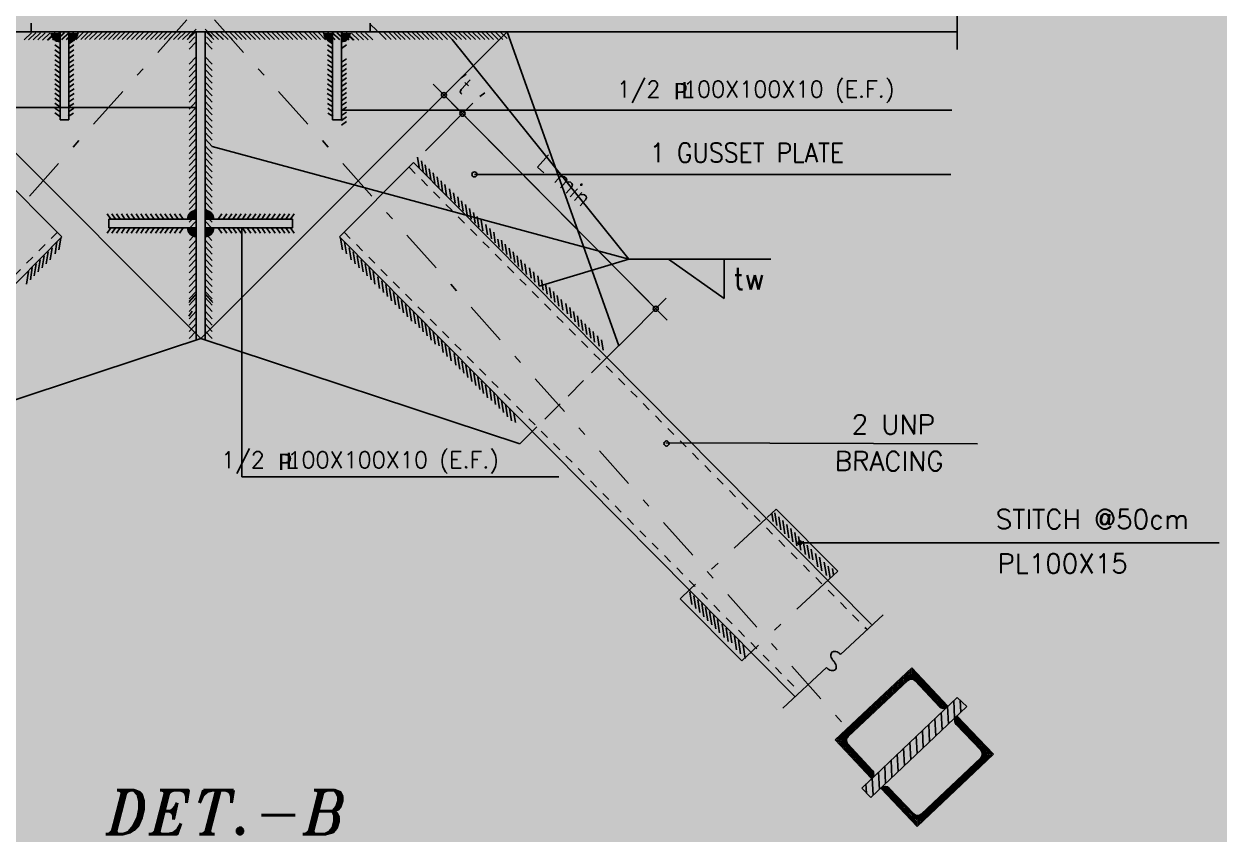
# Model space of a CAD drawing. Header units: inches. Extents: x 460503 to 460688, y 47570 to 48852.
# Drawn here: x 460544.04 to 460557.69, y 47621.25 to 47630.51 of the extents above; entities that cross this region are included whole.
import ezdxf
from ezdxf.enums import TextEntityAlignment as Align

# ---------------------------------------------------------------- set-up
doc = ezdxf.new("R2010")
doc.units = ezdxf.units.IN
doc.header["$MEASUREMENT"] = 0
doc.linetypes.add('DASHDOT', pattern=[1, 0.5, -0.25, 0, -0.25])
doc.linetypes.add('HIDDEN', pattern=[0.375, 0.25, -0.125])
for name, color, linetype in [('1', 1, 'Continuous'), ('1R', 1, 'Continuous'), ('2Y', 2, 'Continuous'), ('3', 3, 'HIDDEN'), ('3G', 3, 'Continuous'), ('6M', 6, 'Continuous')]:
    doc.layers.add(name, color=color, linetype=linetype)
doc.styles.add('ITALICT', font='italict')
doc.styles.add('MONOTXT', font='monotxt')
doc.styles.add('ROMANS', font='ROMANS', dxfattribs={"width": 0.8})
doc.dimstyles.new('FELESH', dxfattribs={"dimscale": 10, "dimtxt": 2, "dimasz": 1, "dimexe": 1.5, "dimexo": 8, "dimgap": 1, "dimtad": 1, "dimlfac": 0.75, "dimzin": 9, "dimdsep": 46, "dimtxsty": 'ROMANS', "dimblk": 'DOT', "dimcen": 0.09, "dimdle": 1.5, "dimclrd": 1, "dimclre": 1, "dimclrt": 2, "dimadec": 0, "dimazin": 0, "dimtfac": 0.5, "dimtix": 1, "dimtmove": 2, "dimatfit": 3, "dimldrblk": 'DOT', "dimfxl": 1, "dimtvp": 0.15, "dimtolj": 1, "dimtzin": 9, "dimarcsym": 0})

# ---------------------------------------------------------------- blocks, each defined once
blk = doc.blocks.new('P')
at = {"layer": '6M'}
blk.add_circle((0, 0), 0.2909141693661135, dxfattribs=at)
blk = doc.blocks.new('F')
at = {"layer": '3'}
for points in [[(-2e-16, 0), (2.57235309145889, 0), (3.136346626530387, 0.840560072785551)], [(-2e-16, -4e-16), (2.57235309145889, -4e-16), (3.136346626530387, -0.8405600727855514)]]:
    blk.add_solid(points, dxfattribs=at)

msp = doc.modelspace()

# ---------------------------------------------------------------- hatches: boundary and pattern name
at = {"layer": '1'}
for points in [[(460544.4526480007, 47630.40145730579), (460544.4526480007, 47630.30145730579, -0.4142135623730951), (460544.3526480007, 47630.40145730579)], [(460544.5526480007, 47630.40145730579), (460544.5526480007, 47630.30145730579, 0.4142135623730951), (460544.6526480007, 47630.40145730579)], [(460547.5665828624, 47630.40145730579), (460547.5665828624, 47630.30145730579, -0.4142135623730951), (460547.4665828624, 47630.40145730579)], [(460547.6665828624, 47630.40145730579), (460547.6665828624, 47630.30145730579, 0.4142135623730951), (460547.7665828624, 47630.40145730579)], [(460546.0096154315, 47628.27640538889), (460545.9096154315, 47628.27640538889, -0.4142135623730951), (460546.0096154315, 47628.37640538888)], [(460546.1096154315, 47628.27640538889), (460546.2096154316, 47628.27640538889, 0.4142135623730951), (460546.1096154315, 47628.37640538888)], [(460546.0096154315, 47628.17640538889), (460545.9096154315, 47628.17640538889, 0.4142135623730951), (460546.0096154315, 47628.0764053889)], [(460546.1096154315, 47628.17640538889), (460546.2096154316, 47628.17640538889, -0.4142135623730951), (460546.1096154315, 47628.0764053889)]]:
    msp.add_hatch(color=256, dxfattribs=at).paths.add_polyline_path(points)
at = {"layer": '2Y'}
h = msp.add_hatch(dxfattribs=at)
h.set_pattern_fill('ANSI31', color=256, scale=0.6000000000000001, angle=47.90167111365256, style=0)
h.set_pattern_definition([(92.90167111365218, (459584.8979123865, 48146.69257348869), (-0.07490384108577537, -0.003796655185411195), [])])
h.paths.add_polyline_path([(460554.8108288192, 47622.71200335728), (460554.7018365092, 47622.81535933744), (460553.6113605265, 47621.77978304213), (460553.7140675419, 47621.67045819866)])

# ---------------------------------------------------------------- linework, layer by layer
at = {"layer": '1', "linetype": 'Continuous'}
for centre, start, end in [((460544.4526480007, 47630.40145730579), 180, 270), ((460544.5526480007, 47630.40145730579), 270, 0), ((460547.5665828624, 47630.40145730579), 180, 270), ((460547.6665828624, 47630.40145730579), 270, 0), ((460546.0096154315, 47628.27640538889), 90, 180), ((460546.1096154315, 47628.27640538889), 0, 90), ((460546.0096154315, 47628.17640538889), 180, 270), ((460546.1096154315, 47628.17640538889), 270, 0)]:
    msp.add_arc(centre, 0.09999999999476132, start, end, dxfattribs=at)
at = {"layer": '1R', "linetype": 'DASHDOT'}
for p, q in [((460546.6347413939, 47631.37317631907), (460538.6919848983, 47622.48241814214)), ((460545.4844894691, 47631.37317631907), (460553.4272459648, 47622.48241814214)), ((460552.5191547937, 47624.85804491928), (460551.6524158056, 47624.05064345855)), ((460553.2373654865, 47624.16209095644), (460552.359601577, 47623.34279916448))]:
    msp.add_line(p, q, dxfattribs=at)
at = {"layer": '1R'}
for p, q in [((460544.1270106258, 47630.40584578802), (460544.0437289845, 47630.32609470912)), ((460544.1768417154, 47630.40476666864), (460544.0935600741, 47630.32501558973)), ((460544.2298622931, 47630.40361847915), (460544.1465806518, 47630.32386740025)), ((460544.2828828708, 47630.40247028966), (460544.1996012295, 47630.32271921076)), ((460544.3359034485, 47630.40132210017), (460544.2526218072, 47630.32157102128)), ((460544.3889240262, 47630.40017391068), (460544.3056423849, 47630.32042283178)), ((460544.3976665403, 47630.40348482612), (460544.3161310685, 47630.32194935422)), ((460544.4465819835, 47630.40916700712), (460544.3650465116, 47630.32763153522)), ((460544.4506995489, 47630.40348482612), (460544.369164077, 47630.32194935422)), ((460544.4996149921, 47630.40916700712), (460544.4180795202, 47630.32763153522)), ((460544.5037102717, 47630.4050221201), (460544.4204286304, 47630.32527104119)), ((460544.5526480007, 47630.40916700712), (460544.4711125288, 47630.32763153522)), ((460544.5561004498, 47630.40388758225), (460544.4728188085, 47630.32413650335)), ((460544.6056810092, 47630.40916700712), (460544.5241455373, 47630.32763153522)), ((460544.6091210275, 47630.40273939277), (460544.5258393862, 47630.32298831386)), ((460544.6587140178, 47630.40916700712), (460544.5771785459, 47630.32763153522)), ((460544.6621416052, 47630.40159120328), (460544.5788599639, 47630.32184012437)), ((460544.7151876911, 47630.40681545417), (460544.6336522192, 47630.32527998227)), ((460544.7710544495, 47630.40916700712), (460544.6895189777, 47630.32763153522)), ((460544.8183189583, 47630.40916700712), (460544.7367834864, 47630.32763153522)), ((460544.8713519669, 47630.40916700712), (460544.789816495, 47630.32763153522)), ((460544.9288736311, 47630.40916700712), (460544.8473381592, 47630.32763153522)), ((460544.9819066396, 47630.40916700712), (460544.9003711678, 47630.32763153522)), ((460545.0349396482, 47630.40916700712), (460544.9534041763, 47630.32763153522)), ((460545.0879726568, 47630.40916700712), (460545.0064371849, 47630.32763153522)), ((460545.1378154294, 47630.40916700712), (460545.0562799575, 47630.32763153522)), ((460545.190848438, 47630.40916700712), (460545.1093129661, 47630.32763153522)), ((460545.2438814466, 47630.40916700712), (460545.1623459747, 47630.32763153522)), ((460545.2969144552, 47630.40916700712), (460545.2153789833, 47630.32763153522)), ((460545.3499474638, 47630.40916700712), (460545.2684119919, 47630.32763153522)), ((460545.4029804724, 47630.40916700712), (460545.3214450005, 47630.32763153522)), ((460545.4609175007, 47630.40916700712), (460545.3793820288, 47630.32763153522)), ((460545.5139505093, 47630.40916700712), (460545.4324150374, 47630.32763153522)), ((460545.5669835179, 47630.40916700712), (460545.485448046, 47630.32763153522)), ((460545.6200165265, 47630.40916700712), (460545.5384810546, 47630.32763153522)), ((460545.6698592991, 47630.40916700712), (460545.5883238272, 47630.32763153522)), ((460545.7228923077, 47630.40916700712), (460545.6413568358, 47630.32763153522)), ((460545.7759253163, 47630.40916700712), (460545.6943898444, 47630.32763153522)), ((460545.8289583249, 47630.40916700712), (460545.747422853, 47630.32763153522)), ((460545.8819913334, 47630.40916700712), (460545.8004558616, 47630.32763153522)), ((460545.935024342, 47630.40916700712), (460545.8534888701, 47630.32763153522)), ((460545.9880573506, 47630.40916700712), (460545.9065218787, 47630.32763153522)), ((460545.9910903592, 47630.40916700712), (460545.9095548873, 47630.32763153522)), ((460546.0071987262, 47630.44582849211), (460545.9298059489, 47630.36055551552)), ((460546.1120321369, 47630.44582849211), (460546.1894249141, 47630.36055551552)), ((460546.1281405038, 47630.40916700712), (460546.2096759757, 47630.32763153522)), ((460546.1811735124, 47630.40916700712), (460546.2627089843, 47630.32763153522)), ((460546.234206521, 47630.40916700712), (460546.3157419929, 47630.32763153522)), ((460546.2372395296, 47630.40916700712), (460546.3187750015, 47630.32763153522)), ((460546.2902725382, 47630.40916700712), (460546.3718080101, 47630.32763153522)), ((460546.3433055468, 47630.40916700712), (460546.4248410187, 47630.32763153522)), ((460546.3963385554, 47630.40916700712), (460546.4778740273, 47630.32763153522)), ((460546.449371564, 47630.40916700712), (460546.5309070359, 47630.32763153522)), ((460546.4992143366, 47630.40916700712), (460546.5807498085, 47630.32763153522)), ((460546.5522473452, 47630.40916700712), (460546.6337828171, 47630.32763153522)), ((460546.6052803537, 47630.40916700712), (460546.6868158256, 47630.32763153522)), ((460546.6583133623, 47630.40916700712), (460546.7398488342, 47630.32763153522)), ((460546.7162503907, 47630.40916700712), (460546.7977858626, 47630.32763153522)), ((460546.7692833993, 47630.40916700712), (460546.8508188712, 47630.32763153522)), ((460546.8223164079, 47630.40916700712), (460546.9038518798, 47630.32763153522)), ((460546.8753494165, 47630.40916700712), (460546.9568848884, 47630.32763153522)), ((460546.928382425, 47630.40916700712), (460547.0099178969, 47630.32763153522)), ((460546.9814154336, 47630.40916700712), (460547.0629509055, 47630.32763153522)), ((460547.0312582062, 47630.40916700712), (460547.1127936782, 47630.32763153522)), ((460547.0842912148, 47630.40916700712), (460547.1658266868, 47630.32763153522)), ((460547.1373242234, 47630.40916700712), (460547.2188596954, 47630.32763153522)), ((460547.190357232, 47630.40916700712), (460547.2718927039, 47630.32763153522)), ((460547.2478788962, 47630.40916700712), (460547.3294143681, 47630.32763153522)), ((460547.3009119048, 47630.40916700712), (460547.3824473767, 47630.32763153522)), ((460547.3481764135, 47630.40916700712), (460547.4297118854, 47630.32763153522)), ((460547.404043172, 47630.40681545417), (460547.4855786439, 47630.32527998227)), ((460547.4570892579, 47630.40159120328), (460547.5403708991, 47630.32184012437)), ((460547.4605168452, 47630.40916700712), (460547.5420523171, 47630.32763153522)), ((460547.5101098356, 47630.40273939277), (460547.5933914768, 47630.32298831386)), ((460547.5135498538, 47630.40916700712), (460547.5950853257, 47630.32763153522)), ((460547.5631304133, 47630.40388758225), (460547.6464120545, 47630.32413650335)), ((460547.5665828624, 47630.40916700712), (460547.6481183343, 47630.32763153522)), ((460547.6155205914, 47630.4050221201), (460547.6988022326, 47630.32527104119)), ((460547.619615871, 47630.40916700712), (460547.7011513429, 47630.32763153522)), ((460547.6685313141, 47630.40348482612), (460547.7500667861, 47630.32194935422)), ((460547.6726488796, 47630.40916700712), (460547.7541843515, 47630.32763153522)), ((460547.7215643227, 47630.40348482612), (460547.8030997946, 47630.32194935422)), ((460547.7303068369, 47630.40017391068), (460547.8135884781, 47630.32042283178)), ((460547.7833274146, 47630.40132210017), (460547.8666090558, 47630.32157102128)), ((460547.8363479923, 47630.40247028966), (460547.9196296335, 47630.32271921076)), ((460547.88936857, 47630.40361847915), (460547.9726502112, 47630.32386740025)), ((460547.9423891477, 47630.40476666864), (460548.025670789, 47630.32501558973)), ((460547.9922202373, 47630.50584578802), (460548.0755018785, 47630.42609470912)), ((460548.0970201985, 47630.40916700712), (460548.1785556704, 47630.32763153522)), ((460548.1545418627, 47630.40916700712), (460548.2360773346, 47630.32763153522)), ((460548.2120635269, 47630.40916700712), (460548.2935989987, 47630.32763153522)), ((460548.2650965354, 47630.40916700712), (460548.3466320073, 47630.32763153522)), ((460548.3123610442, 47630.40916700712), (460548.3938965161, 47630.32763153522)), ((460548.3698827084, 47630.40916700712), (460548.4514181803, 47630.32763153522)), ((460548.4274043725, 47630.40916700712), (460548.5089398444, 47630.32763153522)), ((460548.4804373811, 47630.40916700712), (460548.561972853, 47630.32763153522)), ((460548.5277018898, 47630.40916700712), (460548.6092373617, 47630.32763153522)), ((460548.585223554, 47630.40916700712), (460548.6667590259, 47630.32763153522)), ((460548.6382565626, 47630.40916700712), (460548.7197920345, 47630.32763153522)), ((460548.6855210713, 47630.40916700712), (460548.7670565432, 47630.32763153522)), ((460548.7413878298, 47630.40681545417), (460548.8229233017, 47630.32527998227)), ((460548.797861503, 47630.40916700712), (460548.8793969749, 47630.32763153522)), ((460548.8508945116, 47630.40916700712), (460548.9324299835, 47630.32763153522)), ((460548.9039275202, 47630.40916700712), (460548.9854629921, 47630.32763153522)), ((460548.9569605288, 47630.40916700712), (460549.0384960007, 47630.32763153522)), ((460549.0099935374, 47630.40916700712), (460549.0915290093, 47630.32763153522)), ((460549.063026546, 47630.40916700712), (460549.1445620179, 47630.32763153522)), ((460549.1160595545, 47630.40916700712), (460549.1975950265, 47630.32763153522)), ((460549.1690925631, 47630.40916700712), (460549.250628035, 47630.32763153522)), ((460549.2253158077, 47630.40916700712), (460549.3068512796, 47630.32763153522)), ((460549.2751585803, 47630.40916700712), (460549.3566940522, 47630.32763153522)), ((460549.3250013529, 47630.40916700712), (460549.4065368248, 47630.32763153522)), ((460549.3768382505, 47630.40916700712), (460549.4583737224, 47630.32763153522)), ((460549.4298712591, 47630.40916700712), (460549.511406731, 47630.32763153522)), ((460549.4895803601, 47630.40916700712), (460549.5596154314, 47630.33913193583)), ((460544.3929899079, 47630.26543483265), (460544.4517484493, 47630.22488432457)), ((460544.6123060934, 47630.31983966432), (460544.553547552, 47630.27928915623)), ((460544.6123060934, 47630.26543483265), (460544.553547552, 47630.22488432457)), ((460545.9933637847, 47630.35916700713), (460545.9298059489, 47630.28913765768)), ((460546.0071987262, 47630.30241063428), (460545.9298059489, 47630.21713765768)), ((460546.1120321369, 47630.30241063428), (460546.1894249141, 47630.21713765768)), ((460546.1258670783, 47630.35916700713), (460546.1894249141, 47630.28913765768)), ((460547.5069247697, 47630.31983966432), (460547.565683311, 47630.27928915623)), ((460547.5069247697, 47630.26543483265), (460547.565683311, 47630.22488432457)), ((460547.7262409552, 47630.26543483265), (460547.6674824138, 47630.22488432457)), ((460544.3929899079, 47630.20854594625), (460544.4517484493, 47630.16799543817)), ((460544.3929899079, 47630.15165705986), (460544.4517484493, 47630.11110655178)), ((460544.6123060934, 47630.20854594625), (460544.553547552, 47630.16799543817)), ((460544.6123060934, 47630.15165705986), (460544.553547552, 47630.11110655178)), ((460546.0071987262, 47630.13041063428), (460545.9298059489, 47630.04513765769)), ((460546.1120321369, 47630.13041063428), (460546.1894249141, 47630.04513765769)), ((460547.5069247697, 47630.20854594625), (460547.565683311, 47630.16799543817)), ((460547.5069247697, 47630.15165705986), (460547.565683311, 47630.11110655178)), ((460547.7262409552, 47630.10854594626), (460547.6674824138, 47630.06799543817)), ((460544.3929899079, 47630.09725222819), (460544.4517484493, 47630.0567017201)), ((460544.3929899079, 47630.04379707255), (460544.4517484493, 47630.00324656446)), ((460544.3929899079, 47629.98939224087), (460544.4517484493, 47629.94884173279)), ((460544.6123060934, 47630.09725222819), (460544.553547552, 47630.0567017201)), ((460544.6123060934, 47630.04379707255), (460544.553547552, 47630.00324656446)), ((460544.6123060934, 47629.98939224087), (460544.553547552, 47629.94884173279)), ((460546.0071987262, 47630.05841063429), (460545.9298059489, 47629.97313765769)), ((460546.0071987262, 47629.98641063429), (460545.9298059489, 47629.9011376577)), ((460546.1120321369, 47630.05841063429), (460546.1894249141, 47629.97313765769)), ((460546.1120321369, 47629.98641063429), (460546.1894249141, 47629.9011376577)), ((460547.5069247697, 47630.09725222819), (460547.565683311, 47630.0567017201)), ((460547.5069247697, 47630.04379707255), (460547.565683311, 47630.00324656446)), ((460547.5069247697, 47629.98939224087), (460547.565683311, 47629.94884173279)), ((460547.7262409552, 47630.05165705986), (460547.6674824138, 47630.01110655178)), ((460547.7262409552, 47629.99725222819), (460547.6674824138, 47629.9567017201)), ((460544.3929899079, 47629.93250335448), (460544.4517484493, 47629.8919528464)), ((460544.3929899079, 47629.87561446808), (460544.4517484493, 47629.83506396)), ((460544.6123060934, 47629.93250335448), (460544.553547552, 47629.8919528464)), ((460544.6123060934, 47629.87561446808), (460544.553547552, 47629.83506396)), ((460546.0071987262, 47629.91441063429), (460545.9298059489, 47629.8291376577)), ((460546.0071987262, 47629.84241063429), (460545.9298059489, 47629.7571376577)), ((460546.1120321369, 47629.91441063429), (460546.1894249141, 47629.8291376577)), ((460546.1120321369, 47629.84241063429), (460546.1894249141, 47629.7571376577)), ((460547.5069247697, 47629.93250335448), (460547.565683311, 47629.8919528464)), ((460547.5069247697, 47629.87561446808), (460547.565683311, 47629.83506396)), ((460547.7262409552, 47629.94379707255), (460547.6674824138, 47629.90324656446)), ((460547.7262409552, 47629.88939224088), (460547.6674824138, 47629.84884173279)), ((460549.0939299835, 47629.93116386446), (460549.0351714421, 47629.89061335638)), ((460544.3929899079, 47629.82120963642), (460544.4517484493, 47629.78065912833)), ((460544.3929899079, 47629.76775448077), (460544.4517484493, 47629.72720397269)), ((460544.3929899079, 47629.71429932513), (460544.4517484493, 47629.67374881704)), ((460544.6132407543, 47629.71087145501), (460544.5534333969, 47629.67188440722)), ((460544.6123060934, 47629.82120963642), (460544.553547552, 47629.78065912833)), ((460544.6146753153, 47629.76525736995), (460544.5548679578, 47629.72627032216)), ((460546.0071987262, 47629.7704106343), (460545.9298059489, 47629.68513765771)), ((460546.0071987262, 47629.69841063431), (460545.9298059489, 47629.61313765771)), ((460546.1120321369, 47629.7704106343), (460546.1894249141, 47629.68513765771)), ((460546.1120321369, 47629.69841063431), (460546.1894249141, 47629.61313765771)), ((460547.5045555478, 47629.76525736995), (460547.5643629052, 47629.72627032216)), ((460547.5059901088, 47629.71087145501), (460547.5657974662, 47629.67188440722)), ((460547.5069247697, 47629.82120963642), (460547.565683311, 47629.78065912833)), ((460547.7262409552, 47629.83250335448), (460547.6674824138, 47629.7919528464)), ((460547.7262409552, 47629.77561446808), (460547.6674824138, 47629.73506396)), ((460547.7262409552, 47629.72120963642), (460547.6674824138, 47629.68065912833)), ((460548.4147050435, 47629.26993880026), (460548.9578825152, 47629.81311627199)), ((460548.7165097382, 47629.81808076018), (460551.2217411709, 47627.29031411991)), ((460549.3060620179, 47629.7190318301), (460549.2473034764, 47629.67848132201)), ((460544.3929899079, 47629.65646076271), (460544.4517484493, 47629.61591025462)), ((460544.3929899079, 47629.59957187631), (460544.4517484493, 47629.55902136822)), ((460544.6102406319, 47629.5971332431), (460544.5504332745, 47629.55814619531)), ((460544.611740693, 47629.65400234906), (460544.5519333357, 47629.61501530126)), ((460546.0071987262, 47629.618324213), (460545.9298059489, 47629.53305123641)), ((460546.1120321369, 47629.618324213), (460546.1894249141, 47629.53305123641)), ((460547.50749017, 47629.65400234906), (460547.5672975274, 47629.61501530126)), ((460547.5089902312, 47629.5971332431), (460547.5687975886, 47629.55814619531)), ((460547.7262409552, 47629.66775448078), (460547.6674824138, 47629.62720397269)), ((460547.7262409552, 47629.61429932513), (460547.6674824138, 47629.57374881704)), ((460548.6268370778, 47629.05780676589), (460549.1700145496, 47629.60098423764)), ((460548.8834094187, 47629.6496797737), (460551.3886408514, 47627.12191313343)), ((460546.0059506588, 47629.55132228579), (460538.4637351024, 47629.55132228579)), ((460544.3929899079, 47629.54516704464), (460544.4517484493, 47629.50461653656)), ((460544.3929899079, 47629.49093976478), (460544.4517484493, 47629.45038925669)), ((460544.6073761916, 47629.4885389033), (460544.5475688343, 47629.4495518555)), ((460544.6088060709, 47629.54274732817), (460544.5489987135, 47629.50376028037)), ((460546.0071987262, 47629.55246272778), (460545.9298059489, 47629.46718975119)), ((460546.0071987262, 47629.48046272778), (460545.9298059489, 47629.39518975119)), ((460546.1120321369, 47629.55246272778), (460546.1894249141, 47629.46718975119)), ((460546.1120321369, 47629.48046272778), (460546.1894249141, 47629.39518975119)), ((460547.5104247922, 47629.54274732817), (460547.5702321496, 47629.50376028037)), ((460547.5118546714, 47629.4885389033), (460547.5716620288, 47629.4495518555)), ((460547.6665828624, 47629.521469902), (460554.6397746592, 47629.521469902)), ((460547.7262409552, 47629.55646076271), (460547.6674824138, 47629.51591025462)), ((460547.7262409552, 47629.49957187631), (460547.6674824138, 47629.45902136822)), ((460547.7262409552, 47629.44516704464), (460547.6674824138, 47629.40461653656)), ((460546.0071987262, 47629.40846272778), (460545.9298059489, 47629.32318975119)), ((460546.0071987262, 47629.33646272779), (460545.9298059489, 47629.25118975119)), ((460546.1120321369, 47629.40846272778), (460546.1894249141, 47629.32318975119)), ((460546.1120321369, 47629.33646272779), (460546.1894249141, 47629.25118975119)), ((460547.7262409552, 47629.39093976478), (460547.6674824138, 47629.3503892567)), ((460546.0071987262, 47629.26446272779), (460545.9298059489, 47629.1791897512)), ((460546.0071987262, 47629.1924627278), (460545.9298059489, 47629.1071897512)), ((460546.1120321369, 47629.26446272779), (460546.1894249141, 47629.1791897512)), ((460546.1120321369, 47629.1924627278), (460546.1894249141, 47629.1071897512)), ((460546.0071987262, 47629.11194642805), (460545.9298059489, 47629.02667345146)), ((460546.0071987262, 47629.04608494283), (460545.9298059489, 47628.96081196624)), ((460546.1120321369, 47629.11194642805), (460546.1894249141, 47629.02667345146)), ((460546.1120321369, 47629.04608494283), (460546.1894249141, 47628.96081196624)), ((460546.0071987262, 47628.97408494283), (460545.9298059489, 47628.88881196624)), ((460546.0071987262, 47628.90208494283), (460545.9298059489, 47628.81681196624)), ((460546.1120321369, 47628.97408494283), (460546.1894249141, 47628.88881196624)), ((460546.1120321369, 47628.90208494283), (460546.1894249141, 47628.81681196624)), ((460546.0071987262, 47628.83008494284), (460545.9298059489, 47628.74481196624)), ((460546.0071987262, 47628.75808494284), (460545.9298059489, 47628.67281196625)), ((460546.1120321369, 47628.83008494284), (460546.1894249141, 47628.74481196624)), ((460546.1120321369, 47628.75808494284), (460546.1894249141, 47628.67281196625)), ((460549.1868755784, 47628.78806631821), (460554.6305981737, 47628.78806631821)), ((460546.0071987262, 47628.68608494285), (460545.9298059489, 47628.60081196626)), ((460546.0071987262, 47628.61408494285), (460545.9298059489, 47628.52881196626)), ((460546.1120321369, 47628.68608494285), (460546.1894249141, 47628.60081196626)), ((460546.1120321369, 47628.61408494285), (460546.1894249141, 47628.52881196626)), ((460546.0071987262, 47628.54208494286), (460545.9298059489, 47628.45681196627)), ((460546.0071987262, 47628.47008494286), (460545.9298059489, 47628.38481196627)), ((460546.1120321369, 47628.54208494286), (460546.1894249141, 47628.45681196627)), ((460546.1120321369, 47628.47008494286), (460546.1894249141, 47628.38481196627)), ((460544.991082787, 47628.33606348165), (460545.0316332952, 47628.27730494025)), ((460545.0454876187, 47628.33606348165), (460545.0860381268, 47628.27730494025)), ((460545.0989427744, 47628.33606348165), (460545.1394932825, 47628.27730494025)), ((460545.1533476061, 47628.33606348165), (460545.1938981141, 47628.27730494025)), ((460545.2102364925, 47628.33606348165), (460545.2507870005, 47628.27730494025)), ((460545.2671253788, 47628.33606348165), (460545.307675887, 47628.27730494025)), ((460545.3215302105, 47628.33606348165), (460545.3620807186, 47628.27730494025)), ((460545.3749853662, 47628.33606348165), (460545.4155358743, 47628.27730494025)), ((460545.4293901979, 47628.33606348165), (460545.4699407059, 47628.27730494025)), ((460545.4862790842, 47628.33606348165), (460545.5268295923, 47628.27730494025)), ((460545.5431679706, 47628.33606348165), (460545.5837184787, 47628.27730494025)), ((460545.5975728023, 47628.33606348165), (460545.6381233104, 47628.27730494025)), ((460545.6510279579, 47628.33606348165), (460545.691578466, 47628.27730494025)), ((460545.7054327896, 47628.33606348165), (460545.7459832977, 47628.27730494025)), ((460545.762321676, 47628.33606348165), (460545.8028721841, 47628.27730494025)), ((460545.8192105624, 47628.33606348165), (460545.8597610705, 47628.27730494025)), ((460546.0071987262, 47628.39808494286), (460545.9298059489, 47628.31281196627)), ((460546.1120321369, 47628.39808494286), (460546.1894249141, 47628.31281196627)), ((460546.3000203007, 47628.33606348165), (460546.2594697926, 47628.27730494025)), ((460546.356909187, 47628.33606348165), (460546.316358679, 47628.27730494025)), ((460546.4137980735, 47628.33606348165), (460546.3732475654, 47628.27730494025)), ((460546.4682029051, 47628.33606348165), (460546.427652397, 47628.27730494025)), ((460546.5216580608, 47628.33606348165), (460546.4811075527, 47628.27730494025)), ((460546.5760628924, 47628.33606348165), (460546.5355123844, 47628.27730494025)), ((460546.6329517788, 47628.33606348165), (460546.5924012708, 47628.27730494025)), ((460546.6898406653, 47628.33606348165), (460546.6492901571, 47628.27730494025)), ((460546.7442454969, 47628.33606348165), (460546.7036949888, 47628.27730494025)), ((460546.7977006526, 47628.33606348165), (460546.7571501445, 47628.27730494025)), ((460546.8521054842, 47628.33606348165), (460546.8115549762, 47628.27730494025)), ((460546.9089943706, 47628.33606348165), (460546.8684438625, 47628.27730494025)), ((460546.965883257, 47628.33606348165), (460546.9253327489, 47628.27730494025)), ((460547.0202880887, 47628.33606348165), (460546.9797375806, 47628.27730494025)), ((460547.0737432443, 47628.33606348165), (460547.0331927362, 47628.27730494025)), ((460547.128148076, 47628.33606348165), (460547.0875975679, 47628.27730494025)), ((460546.0071987262, 47628.32608494287), (460545.9298059489, 47628.24081196627)), ((460546.0071987262, 47628.25408494287), (460545.9298059489, 47628.16881196628)), ((460546.1120321369, 47628.32608494287), (460546.1894249141, 47628.24081196627)), ((460546.1120321369, 47628.25408494287), (460546.1894249141, 47628.16881196628)), ((460544.4622891311, 47628.06120022448), (460544.4407671026, 47627.92531548498)), ((460544.4622891311, 47628.06120022448), (460544.4407671026, 47627.92531548498)), ((460544.991082787, 47628.11674729613), (460545.0316332952, 47628.17550583754)), ((460545.0454876187, 47628.11674729613), (460545.0860381268, 47628.17550583754)), ((460545.0989427744, 47628.11674729613), (460545.1394932825, 47628.17550583754)), ((460545.1533476061, 47628.11674729613), (460545.1938981141, 47628.17550583754)), ((460545.2102364925, 47628.11674729613), (460545.2507870005, 47628.17550583754)), ((460545.2671253788, 47628.11674729613), (460545.307675887, 47628.17550583754)), ((460545.3215302105, 47628.11674729613), (460545.3620807186, 47628.17550583754)), ((460545.3749853662, 47628.11674729613), (460545.4155358743, 47628.17550583754)), ((460545.4293901979, 47628.11674729613), (460545.4699407059, 47628.17550583754)), ((460545.4862790842, 47628.11674729613), (460545.5268295923, 47628.17550583754)), ((460545.5431679706, 47628.11674729613), (460545.5837184787, 47628.17550583754)), ((460545.5975728023, 47628.11674729613), (460545.6381233104, 47628.17550583754)), ((460545.6510279579, 47628.11674729613), (460545.691578466, 47628.17550583754)), ((460545.7054327896, 47628.11674729613), (460545.7459832977, 47628.17550583754)), ((460545.762321676, 47628.11674729613), (460545.8028721841, 47628.17550583754)), ((460545.8192105624, 47628.11674729613), (460545.8597610705, 47628.17550583754)), ((460546.0096154315, 47628.18879895684), (460545.9322226542, 47628.10352598025)), ((460546.0096154315, 47628.11679895685), (460545.9322226542, 47628.03152598026)), ((460546.1096154315, 47628.18879895684), (460546.1870082088, 47628.10352598025)), ((460546.1096154315, 47628.11679895685), (460546.1870082088, 47628.03152598026)), ((460546.3000203007, 47628.11674729613), (460546.2594697926, 47628.17550583754)), ((460546.356909187, 47628.11674729613), (460546.316358679, 47628.17550583754)), ((460546.4137980735, 47628.11674729613), (460546.3732475654, 47628.17550583754)), ((460546.4682029051, 47628.11674729613), (460546.427652397, 47628.17550583754)), ((460546.5216580608, 47628.11674729613), (460546.4811075527, 47628.17550583754)), ((460546.5306458627, 47625.33553742818), (460546.5306458627, 47628.17640538889)), ((460546.5760628924, 47628.11674729613), (460546.5355123844, 47628.17550583754)), ((460546.6329517788, 47628.11674729613), (460546.5924012708, 47628.17550583754)), ((460546.6898406653, 47628.11674729613), (460546.6492901571, 47628.17550583754)), ((460546.7442454969, 47628.11674729613), (460546.7036949888, 47628.17550583754)), ((460546.7977006526, 47628.11674729613), (460546.7571501445, 47628.17550583754)), ((460546.8521054842, 47628.11674729613), (460546.8115549762, 47628.17550583754)), ((460546.9089943706, 47628.11674729613), (460546.8684438625, 47628.17550583754)), ((460546.965883257, 47628.11674729613), (460546.9253327489, 47628.17550583754)), ((460547.0202880887, 47628.11674729613), (460546.9797375806, 47628.17550583754)), ((460547.0737432443, 47628.11674729613), (460547.0331927362, 47628.17550583754)), ((460547.128148076, 47628.11674729613), (460547.0875975679, 47628.17550583754)), ((460547.656941732, 47628.06120022448), (460547.6784637604, 47627.92531548498)), ((460547.656941732, 47628.06120022448), (460547.6784637604, 47627.92531548498)), ((460544.3615071685, 47627.94814824653), (460544.34018327, 47627.81351445011)), ((460544.4171765594, 47628.01608765285), (460544.395456401, 47627.87895197027)), ((460544.4171765594, 47628.01608765285), (460544.395456401, 47627.87895197027)), ((460546.0071987262, 47628.0351551189), (460545.9298059489, 47627.94988214231)), ((460546.0071987262, 47627.96315511891), (460545.9298059489, 47627.87788214231)), ((460546.1120321369, 47628.0351551189), (460546.1894249141, 47627.94988214231)), ((460546.1120321369, 47627.96315511891), (460546.1894249141, 47627.87788214231)), ((460547.7020543037, 47628.01608765285), (460547.723774462, 47627.87895197027)), ((460547.7020543037, 47628.01608765285), (460547.723774462, 47627.87895197027)), ((460547.7577236946, 47627.94814824653), (460547.7790475931, 47627.81351445011)), ((460544.2261694536, 47627.81281053166), (460544.2042511654, 47627.67442390597)), ((460544.2712820253, 47627.85792310327), (460544.2495618669, 47627.72078742069)), ((460544.3163945969, 47627.9030356749), (460544.2948725685, 47627.7671509354)), ((460546.0071987262, 47627.89115511891), (460545.9298059489, 47627.80588214232)), ((460546.0071987262, 47627.81915511892), (460545.9298059489, 47627.73388214232)), ((460546.1120321369, 47627.89115511891), (460546.1894249141, 47627.80588214232)), ((460546.1120321369, 47627.81915511892), (460546.1894249141, 47627.73388214232)), ((460547.8028362662, 47627.9030356749), (460547.8243582946, 47627.7671509354)), ((460547.8479488378, 47627.85792310327), (460547.8696689961, 47627.72078742069)), ((460547.8930614094, 47627.81281053166), (460547.9149796977, 47627.67442390597)), ((460544.0908317388, 47627.67747281679), (460544.0683190608, 47627.53533336183)), ((460544.1359443104, 47627.72258538841), (460544.1136297623, 47627.58169687654)), ((460544.181056882, 47627.76769796003), (460544.1589404639, 47627.62806039126)), ((460546.0071987262, 47627.74715511892), (460545.9298059489, 47627.66188214233)), ((460546.0071987262, 47627.66365939258), (460545.9298059489, 47627.57838641598)), ((460546.1120321369, 47627.74715511892), (460546.1894249141, 47627.66188214233)), ((460546.1120321369, 47627.66365939258), (460546.1894249141, 47627.57838641598)), ((460547.938173981, 47627.76769796003), (460547.9602903992, 47627.62806039126)), ((460547.9832865527, 47627.72258538841), (460548.0056011007, 47627.58169687654)), ((460548.0283991243, 47627.67747281679), (460548.0509118023, 47627.53533336183)), ((460546.0071987262, 47627.59165939258), (460545.9298059489, 47627.50638641599)), ((460546.0071987262, 47627.51965939259), (460545.9298059489, 47627.43438641599)), ((460546.1120321369, 47627.59165939258), (460546.1894249141, 47627.50638641599)), ((460546.1120321369, 47627.51965939259), (460546.1894249141, 47627.43438641599)), ((460548.0828715269, 47627.618722843), (460548.1041954254, 47627.48408904659)), ((460548.1279840986, 47627.57361027138), (460548.149506127, 47627.43772553188)), ((460548.1730966702, 47627.52849769975), (460548.1948168285, 47627.39136201716)), ((460546.0000086254, 47627.40892792765), (460545.9226158481, 47627.32365495106)), ((460546.0071987262, 47627.45207138545), (460545.9298059489, 47627.36679840885)), ((460546.0071987262, 47627.42426129924), (460545.9298059489, 47627.33898832264)), ((460546.0071987262, 47627.42426129924), (460545.9298059489, 47627.33898832264)), ((460546.0071987262, 47627.38007138545), (460545.9298059489, 47627.29479840886)), ((460546.1120321369, 47627.45207138545), (460546.1894249141, 47627.36679840885)), ((460546.1120321369, 47627.42426129924), (460546.1894249141, 47627.33898832264)), ((460546.1120321369, 47627.42426129924), (460546.1894249141, 47627.33898832264)), ((460546.1120321369, 47627.38007138545), (460546.1894249141, 47627.29479840886)), ((460546.1192222377, 47627.40892792765), (460546.196615015, 47627.32365495106)), ((460548.2182092418, 47627.48338512813), (460548.2401275301, 47627.34499850244)), ((460548.2633218134, 47627.4382725565), (460548.2854382316, 47627.29863498772)), ((460548.308434385, 47627.39315998488), (460548.3307489331, 47627.25227147301)), ((460546.0071987262, 47627.30807138546), (460545.9298059489, 47627.22279840886)), ((460546.1120321369, 47627.30807138546), (460546.1894249141, 47627.22279840886)), ((460548.3535469567, 47627.34804741326), (460548.3760596347, 47627.2059079583)), ((460548.3986595283, 47627.30293484163), (460548.4213703363, 47627.15954444359)), ((460548.4437720999, 47627.25782227001), (460548.4666810378, 47627.11318092887)), ((460550.8348161306, 47626.82996636794), (460551.3779936024, 47627.37314383969)), ((460545.923615394, 47627.16799155629), (460545.9641659022, 47627.2267500977)), ((460546.0071987262, 47627.22457565911), (460545.9298059489, 47627.13930268252)), ((460546.0071987262, 47627.15257565912), (460545.9298059489, 47627.06730268252)), ((460546.0071987262, 47627.15257565912), (460545.9298059489, 47627.06730268252)), ((460546.1120321369, 47627.22457565911), (460546.1894249141, 47627.13930268252)), ((460546.1120321369, 47627.15257565912), (460546.1894249141, 47627.06730268252)), ((460546.1120321369, 47627.15257565912), (460546.1894249141, 47627.06730268252)), ((460548.4906831412, 47627.21980259119), (460548.5126014294, 47627.08141596551)), ((460548.5357957128, 47627.17469001957), (460548.557912131, 47627.0350524508)), ((460548.5809082844, 47627.12957744795), (460548.6032228325, 47626.98868893609)), ((460546.0071987262, 47627.08057565912), (460545.9298059489, 47626.99530268253)), ((460546.0071987262, 47627.08057565912), (460545.9298059489, 47626.99530268253)), ((460546.0071987262, 47626.9979010244), (460545.9298059489, 47626.91262804781)), ((460546.1120321369, 47627.08057565912), (460546.1894249141, 47626.99530268253)), ((460546.1120321369, 47627.08057565912), (460546.1894249141, 47626.99530268253)), ((460546.1120321369, 47626.9979010244), (460546.1894249141, 47626.91262804781)), ((460548.626020856, 47627.08446487632), (460548.648533534, 47626.94232542137)), ((460548.6711334276, 47627.0393523047), (460548.6938442356, 47626.89596190665)), ((460548.7162459993, 47626.99423973308), (460548.7391549372, 47626.84959839194)), ((460548.7666791989, 47626.935528103), (460548.7835533404, 47626.82898896708)), ((460548.8091255171, 47626.89230588001), (460548.8312419353, 47626.75266831124)), ((460548.8542380887, 47626.84719330839), (460548.8765526368, 47626.70630479653)), ((460548.8993506603, 47626.80208073676), (460548.9218633383, 47626.65994128181)), ((460548.953823063, 47626.74333076298), (460548.9751469615, 47626.60869696657)), ((460548.9989356346, 47626.69821819136), (460549.020457663, 47626.56233345185)), ((460549.0440482062, 47626.65310561973), (460549.0657683646, 47626.51596993714)), ((460549.0891607779, 47626.60799304811), (460549.1110790661, 47626.46960642243)), ((460549.1342733495, 47626.56288047649), (460549.1563897677, 47626.42324290771)), ((460549.1793859211, 47626.51776790486), (460549.2017004692, 47626.376879393)), ((460549.2244984927, 47626.47265533324), (460549.2470111707, 47626.33051587828)), ((460549.2696110643, 47626.42754276162), (460549.2923218723, 47626.28415236357)), ((460549.314723636, 47626.38243018999), (460549.3376325738, 47626.23778884886)), ((460549.3616346772, 47626.34441051118), (460549.3835529655, 47626.2060238855)), ((460549.4067472488, 47626.29929793956), (460549.428863667, 47626.15966037078)), ((460549.4518598205, 47626.25418536793), (460549.4741743685, 47626.11329685607)), ((460549.4969723921, 47626.20907279631), (460549.5194850701, 47626.06693334135)), ((460549.5420849637, 47626.16396022469), (460549.5647957716, 47626.02056982664)), ((460549.5871975353, 47626.11884765307), (460549.6101064732, 47625.97420631192)), ((460549.637630735, 47626.06013602298), (460549.6545048764, 47625.95359688706)), ((460551.3733747317, 47625.7206129254), (460554.9331434769, 47625.7101813241)), ((460546.5306458627, 47625.33553742818), (460550.1517922533, 47625.33553742818)), ((460552.5829593546, 47624.91919898175), (460552.5982585351, 47624.82260375753)), ((460552.6202640389, 47624.92338347014), (460552.6435692366, 47624.77624024281)), ((460552.6653766105, 47624.87827089851), (460552.6888799382, 47624.7298767281)), ((460552.7104891822, 47624.83315832689), (460552.7341906397, 47624.68351321339)), ((460552.7556017538, 47624.78804575526), (460552.7795013413, 47624.63714969867)), ((460552.8007143254, 47624.74293318364), (460552.8248120428, 47624.59078618395)), ((460552.845826897, 47624.69782061202), (460552.8701227444, 47624.54442266924)), ((460552.8909394686, 47624.6527080404), (460552.9154334459, 47624.49805915452)), ((460552.9041919654, 47624.57971682319), (460557.6942121506, 47624.57986168056)), ((460552.9444109093, 47624.59849514619), (460552.9685086267, 47624.44634814651)), ((460552.9895234809, 47624.55338257457), (460553.0138193283, 47624.3999846318)), ((460553.0346360526, 47624.50827000295), (460553.0541945597, 47624.38478244895)), ((460553.0851251012, 47624.45970671616), (460553.1094209485, 47624.30630877338)), ((460553.1302376728, 47624.41459414453), (460553.1547316501, 47624.25994525867)), ((460553.1837091135, 47624.36038125033), (460553.2078068309, 47624.20823425065)), ((460553.2288216851, 47624.31526867871), (460553.2510583817, 47624.17487170143)), ((460553.2771602566, 47624.28576568518), (460553.2891002662, 47624.2103794312)), ((460551.6480103839, 47624.02108516104), (460551.6711174517, 47623.8751928768)), ((460551.6931229555, 47623.97597258941), (460551.7164281532, 47623.82882936209)), ((460551.7382355271, 47623.9308600178), (460551.7617388548, 47623.78246584738)), ((460551.7833480987, 47623.88574744617), (460551.8070495563, 47623.73610233266)), ((460551.8284606704, 47623.84063487455), (460551.8523602579, 47623.68973881795)), ((460551.873573242, 47623.79552230292), (460551.8976709594, 47623.64337530324)), ((460551.9186858137, 47623.7504097313), (460551.9429816609, 47623.59701178852)), ((460551.9637983853, 47623.70529715967), (460551.9882923625, 47623.55064827381)), ((460552.0172698259, 47623.65108426548), (460552.0413675433, 47623.49893726579)), ((460552.0623823975, 47623.60597169385), (460552.0866782449, 47623.45257375107)), ((460552.1074949692, 47623.56085912223), (460552.1270534763, 47623.43737156822)), ((460552.1579840178, 47623.51229583543), (460552.1822798651, 47623.35889789266)), ((460552.2030965894, 47623.46718326381), (460552.2275905667, 47623.31253437795)), ((460552.2565680301, 47623.41297036962), (460552.2806657475, 47623.26082336993))]:
    msp.add_line(p, q, dxfattribs=at)
at = {"layer": '1R', "color": 1}
for p, q in [((460548.5364756421, 47628.98565522584), (460548.5546062342, 47628.86616465258)), ((460548.5364756421, 47628.98565522584), (460548.5546062342, 47628.86616465257)), ((460548.5811893856, 47628.94094148229), (460548.5994248124, 47628.82075999107)), ((460548.5811893856, 47628.94094148229), (460548.5994248124, 47628.82075999107)), ((460548.6259031292, 47628.89622773875), (460548.6442433906, 47628.77535532957)), ((460548.6709313766, 47628.84944124132), (460548.6890619688, 47628.72995066806)), ((460548.6709313766, 47628.84944124132), (460548.6890619688, 47628.72995066806)), ((460548.7156451202, 47628.80472749778), (460548.733880547, 47628.68454600656)), ((460548.7156451202, 47628.80472749778), (460548.733880547, 47628.68454600656)), ((460548.7603588637, 47628.76001375423), (460548.7786991252, 47628.63914134506)), ((460548.8050726072, 47628.71530001069), (460548.8235177033, 47628.59373668356)), ((460548.8497863508, 47628.67058626715), (460548.8683362816, 47628.54833202205)), ((460548.9025385974, 47628.62250454323), (460548.9203546856, 47628.50508672386)), ((460548.9472523409, 47628.57779079969), (460548.9651732638, 47628.45968206236)), ((460548.9964294087, 47628.53196570784), (460549.0143503315, 47628.41385697051)), ((460549.0411431522, 47628.4872519643), (460549.0591689097, 47628.36845230901)), ((460549.0858568957, 47628.44253822076), (460549.1039874879, 47628.3230476475)), ((460549.1305706393, 47628.39782447722), (460549.1488060661, 47628.277642986)), ((460549.1752843828, 47628.35311073367), (460549.1936246442, 47628.23223832449)), ((460549.2199981264, 47628.30839699013), (460549.2384432225, 47628.18683366299)), ((460549.2647118699, 47628.26368324659), (460549.2832618007, 47628.14142900149)), ((460549.3174641165, 47628.21560152267), (460549.3352802047, 47628.0981837033)), ((460549.36217786, 47628.17088777913), (460549.3800987829, 47628.05277904179)), ((460549.4068916035, 47628.12617403558), (460549.4249173611, 47628.00737438029)), ((460549.4556708104, 47628.04911895749), (460549.4698553996, 47627.95563471324)), ((460549.4950849952, 47628.03592629077), (460549.5130059181, 47627.91781755344)), ((460549.5397987388, 47627.99121254723), (460549.5578244963, 47627.87241289193)), ((460549.5845124823, 47627.94649880369), (460549.6026430745, 47627.82700823043)), ((460549.6292262258, 47627.90178506014), (460549.6474616526, 47627.78160356893)), ((460549.6739399694, 47627.8570713166), (460549.6922802308, 47627.73619890743)), ((460549.7186537129, 47627.81235757306), (460549.737098809, 47627.69079424592)), ((460549.7633674565, 47627.76764382952), (460549.7819173872, 47627.64538958442)), ((460549.8161197031, 47627.7195621056), (460549.8339357913, 47627.60214428623)), ((460549.8608334466, 47627.67484836205), (460549.8787543694, 47627.55673962472)), ((460549.9100105143, 47627.62902327021), (460549.9279314372, 47627.51091453288)), ((460549.9547242579, 47627.58430952667), (460549.9727500154, 47627.46550987137)), ((460549.9994380014, 47627.53959578313), (460550.0175685936, 47627.42010520987)), ((460550.044151745, 47627.49488203959), (460550.0623871717, 47627.37470054837)), ((460550.0888654885, 47627.45016829604), (460550.10720575, 47627.32929588686)), ((460550.133579232, 47627.4054545525), (460550.1520243281, 47627.28389122536)), ((460550.1782929756, 47627.36074080896), (460550.1968429063, 47627.23848656385)), ((460550.2310452221, 47627.31265908504), (460550.2488613104, 47627.19524126567)), ((460550.2757589657, 47627.2679453415), (460550.2936798886, 47627.14983660416)), ((460550.3204727093, 47627.22323159796), (460550.3384984668, 47627.10443194266)), ((460550.3628051709, 47627.17134639651), (460550.380935763, 47627.05185582326)), ((460550.4075189144, 47627.12663265297), (460550.4257543412, 47627.00645116175)), ((460550.452232658, 47627.08191890943), (460550.4705729194, 47626.96104650026)), ((460550.4969464015, 47627.03720516589), (460550.5153914976, 47626.91564183875)), ((460550.541660145, 47626.99249142234), (460550.5602100758, 47626.87023717725)), ((460550.5944123916, 47626.94440969843), (460550.6122284799, 47626.82699187905)), ((460550.6391261352, 47626.89969595489), (460550.657047058, 47626.78158721756))]:
    msp.add_line(p, q, dxfattribs=at)
at = {"layer": '1R', "linetype": 'HIDDEN'}
msp.add_line((460550.7000733359, 47626.69648998643), (460549.8476932041, 47625.85174665294), dxfattribs=at)
at = {"layer": '2Y'}
for p, q in [((460554.700015536, 47631.50898689259), (460554.700015536, 47630.21355472456)), ((460553.8573888715, 47623.75930482383), (460553.3698050823, 47623.30503862764)), ((460553.209411843, 47623.15560538499), (460552.7101898034, 47622.69049620385))]:
    msp.add_line(p, q, dxfattribs=at)
at = {"layer": '2Y', "linetype": 'HIDDEN', "ltscale": 0.1}
for p, q in [((460548.4396915702, 47628.87066125822), (460553.6689855722, 47623.59431372218)), ((460544.422002469, 47628.12819808217), (460539.2138888015, 47622.87301585872)), ((460547.6972283941, 47628.12819808217), (460552.9053420616, 47622.87301585872))]:
    msp.add_line(p, q, dxfattribs=at)
at = {"layer": '2Y'}
for points in [[(460553.3698050823, 47623.30503862764, 0.06466054483990064), (460553.3431701518, 47623.32709388856, 0.07752096700654487), (460553.3166423886, 47623.33855256689, 0.1071733163101135), (460553.2893646391, 47623.33963002242, 0.1449999811818319), (460553.2711326339, 47623.33055050333, 0.1449999811818201), (460553.2607875213, 47623.3130056373, 0.1071733163100872), (460553.2599348151, 47623.28571993728, 0.07752096700654419), (460553.2694903775, 47623.25844880316, 0.06466054483989327), (460553.2896084626, 47623.23032200632, 0.0646605448398968)], [(460553.2896084626, 47623.23032200632, -0.06466054483990064), (460553.3097265478, 47623.20219520947, -0.07752096700654487), (460553.3192821101, 47623.17492407535, -0.1071733163101135), (460553.3184294039, 47623.14763837533, -0.1449999811818319), (460553.3080842913, 47623.13009350929, -0.1449999811818201), (460553.2898522862, 47623.12101399022, -0.1071733163100872), (460553.2625745366, 47623.12209144574, -0.07752096700654419), (460553.2360467734, 47623.13355012407, -0.06466054483989327), (460553.209411843, 47623.15560538499, -0.0646605448398968)]]:
    msp.add_lwpolyline(points, format="xyb", dxfattribs=at)
at = {"layer": '3G'}
for p, q in [((460537.4192153271, 47630.41484918812), (460546.0596154315, 47630.41484918812)), ((460540.0588963524, 47630.41484918811), (460546.0596154315, 47630.41484918811)), ((460544.1222043125, 47630.5148491881), (460544.1222043125, 47630.41484918811)), ((460544.1222043125, 47630.41484918811), (460546.0596154315, 47630.41484918811)), ((460544.4526480007, 47630.40916700712), (460544.4526480007, 47629.40916700717)), ((460544.5526480007, 47630.40916700712), (460544.5526480007, 47629.40916700717)), ((460546.0096154315, 47626.89833960246), (460546.0096154315, 47630.41484918811)), ((460554.700015536, 47630.41484918812), (460546.0596154315, 47630.41484918812)), ((460552.0603345106, 47630.41484918811), (460546.0596154315, 47630.41484918811)), ((460547.9970265505, 47630.41484918811), (460546.0596154315, 47630.41484918811)), ((460546.1096154315, 47626.89833960246), (460546.1096154315, 47630.41484918811)), ((460547.5665828624, 47630.40916700712), (460547.5665828624, 47629.40916700717)), ((460547.6665828624, 47630.40916700712), (460547.6665828624, 47629.40916700717)), ((460547.9970265505, 47630.5148491881), (460547.9970265505, 47630.41484918811)), ((460550.8348161306, 47626.82996636794), (460549.5596154314, 47630.41484918812)), ((460544.4526480007, 47629.40916700717), (460544.5526480007, 47629.40916700717)), ((460547.6665828624, 47629.40916700717), (460547.5665828624, 47629.40916700717)), ((460544.4750366539, 47628.07516389724), (460543.6265062086, 47628.92369434259)), ((460547.6441942092, 47628.07516389724), (460548.4927246546, 47628.92369434259)), ((460548.4927246546, 47628.92369434259), (460553.7235315347, 47623.64583499573)), ((460545.0096154316, 47628.27640538889), (460546.0096154315, 47628.27640538889)), ((460545.0096154316, 47628.17640538889), (460545.0096154316, 47628.27640538889)), ((460547.1096154315, 47628.27640538889), (460546.1096154315, 47628.27640538889)), ((460547.1096154315, 47628.17640538889), (460547.1096154315, 47628.27640538889)), ((460544.4750355526, 47628.07516499853), (460539.2684347691, 47622.82149458034)), ((460545.0096154316, 47628.17640538889), (460546.0096154315, 47628.17640538889)), ((460547.1096154315, 47628.17640538889), (460546.1096154315, 47628.17640538889)), ((460547.6441953105, 47628.07516499853), (460552.850796094, 47622.82149458034)), ((460542.4135939517, 47625.71096309671), (460546.0596154315, 47626.9148491883)), ((460549.7056369114, 47625.71096309671), (460546.0596154315, 47626.9148491883)), ((460550.8421264812, 47626.83727671846), (460550.7000733359, 47626.69648998643)), ((460549.8476932041, 47625.85174665294), (460549.7056369114, 47625.7109630967)), ((460552.6331624182, 47624.9660577755), (460552.5301777901, 47624.86993345365)), ((460553.3389818631, 47624.25693817254), (460552.6331624182, 47624.9660577755)), ((460553.3389818631, 47624.25693817254), (460553.2373654865, 47624.16209095644)), ((460551.6524158056, 47624.05064345855), (460551.5360423429, 47623.94202219742)), ((460552.2418617877, 47623.23290259446), (460551.5360423429, 47623.94202219742)), ((460552.359601577, 47623.34279916448), (460552.2418617877, 47623.23290259446)), ((460554.1842830846, 47623.15129440764), (460553.3096970177, 47622.32965019785)), ((460554.5951051895, 47622.71400137415), (460554.1842830846, 47623.15129440764)), ((460554.1853940952, 47623.13499114452), (460553.3275641836, 47622.32908877946)), ((460554.1848426175, 47623.11732207911), (460553.345233249, 47622.32853730177)), ((460554.1826738695, 47623.09950559967), (460553.3614853772, 47622.32802661633)), ((460554.1821223918, 47623.08183653426), (460553.3791544426, 47622.32747513864)), ((460554.128818476, 47623.01754865208), (460553.4466413438, 47622.37666616846)), ((460554.1373772699, 47623.00843838054), (460553.4552001376, 47622.36755589691)), ((460554.5321872392, 47622.69095951695), (460554.1730121202, 47623.0732777404)), ((460554.5504833976, 47622.68974054013), (460554.1821223918, 47623.08183653426)), ((460554.5647845746, 47622.69277395747), (460554.1826738695, 47623.09950559967)), ((460554.5777716098, 47622.69907508379), (460554.1848426175, 47623.11732207911)), ((460554.5868818813, 47622.70763387765), (460554.1853940952, 47623.13499114452)), ((460554.501547815, 47622.70843202491), (460554.2221887837, 47623.00579128768)), ((460553.6113605265, 47621.77978304213), (460554.7018365092, 47622.81535933744)), ((460554.7018365092, 47622.81535933744), (460554.8108288192, 47622.71200335728)), ((460553.7140675419, 47621.67045819866), (460554.8108288192, 47622.71200335728)), ((460554.5951051895, 47622.71400137415), (460554.5863593288, 47622.70578493206)), ((460554.702531621, 47622.60002403957), (460554.6938301303, 47622.59176062273)), ((460554.702531621, 47622.60002403957), (460555.1157024627, 47622.16494950036)), ((460554.6757673471, 47622.55685731598), (460555.0462343326, 47622.1667505205)), ((460554.6759416983, 47622.53852142442), (460555.0285625538, 47622.16720684754)), ((460554.6801542367, 47622.5722484264), (460555.0641454494, 47622.16790043494)), ((460554.686641797, 47622.58356923415), (460555.0818172282, 47622.1674441079)), ((460554.6916397605, 47622.50693608465), (460554.9725959328, 47622.21108539799)), ((460554.6957058499, 47622.59217696002), (460555.099489007, 47622.16698778087)), ((460553.7205191226, 47621.89235716437), (460553.3096970177, 47622.32965019785)), ((460553.7297273412, 47621.90101262427), (460553.3275641836, 47622.32908877946)), ((460553.7378430286, 47621.91063008732), (460553.345233249, 47622.32853730177)), ((460553.7435960824, 47621.92129497412), (460553.3614853772, 47622.32802661633)), ((460553.7475154484, 47621.93537914451), (460553.3791544426, 47622.32747513864)), ((460553.747901115, 47621.95010976588), (460553.4434427732, 47622.27418558921)), ((460553.7319120761, 47621.98538512031), (460553.4525530447, 47622.28274438308)), ((460555.1157024627, 47622.16494950036), (460554.2455533842, 47621.33860781718)), ((460555.099489007, 47622.16698778087), (460554.2460110759, 47621.3564779411)), ((460555.0641454494, 47622.16790043494), (460554.2461951512, 47621.39112960001)), ((460555.0818172282, 47622.1674441079), (460554.2464674029, 47621.37414971989)), ((460555.0462343326, 47622.1667505205), (460554.2473400358, 47621.40807631827)), ((460555.0285625538, 47622.16720684754), (460554.2477963628, 47621.42574809706)), ((460554.970405563, 47622.12626085991), (460554.2916892819, 47621.48171434704)), ((460553.6113605265, 47621.77978304213), (460553.7140675419, 47621.67045819866)), ((460553.7205191226, 47621.89235716437), (460553.7292649832, 47621.90057360646)), ((460553.8323825427, 47621.7736823564), (460553.8410840334, 47621.78194577323)), ((460553.8415486862, 47621.78238236147), (460554.2460110759, 47621.3564779411)), ((460553.8516130095, 47621.78993678906), (460554.2464674029, 47621.37414971989)), ((460553.8625884147, 47621.79507273281), (460554.2461951512, 47621.39112960001)), ((460553.8768730504, 47621.79818311374), (460554.2473400358, 47621.40807631827)), ((460553.8951755073, 47621.79706267395), (460554.2477963628, 47621.42574809706)), ((460553.9259085715, 47621.77975540346), (460554.2068647438, 47621.4839047168)), ((460553.8323825427, 47621.7736823564), (460554.2455533842, 47621.33860781718))]:
    msp.add_line(p, q, dxfattribs=at)
for centre, radius, start, end in [((460554.1784594803, 47622.96470907719), 0.09749999991488123, 43.21229428009597, 133.2122942797921), ((460554.1784594803, 47622.96470907719), 0.08499999991553747, 43.21229428009597, 133.2122942797921), ((460554.1784594803, 47622.96470907719), 0.07249999991619373, 43.21229428009597, 133.2122942797921), ((460554.1784594803, 47622.96470907719), 0.05999999991684997, 43.21229428009597, 133.2122942797921), ((460554.5452771183, 47622.7495142354), 0.05999999991684997, 223.212294280096, 313.2122942797921), ((460554.7351472144, 47622.54825316881), 0.05999999991684997, 133.5208164651385, 223.5208164656974), ((460553.4962823481, 47622.32382659357), 0.09749999991488123, 133.2122942797921, 223.212294280096), ((460553.4962823481, 47622.32382659357), 0.08499999991553747, 133.2122942797921, 223.212294280096), ((460553.4962823481, 47622.32382659357), 0.07249999991619373, 133.2122942797921, 223.212294280096), ((460553.4962823481, 47622.32382659357), 0.05999999991684997, 133.2122942797921, 223.212294280096), ((460554.9290884788, 47622.16976831383), 0.05999999991684997, 313.5208164651385, 43.52081646569746), ((460554.9290884788, 47622.16976831383), 0.07249999991619373, 313.5208164651385, 43.52081646569746), ((460554.9290884788, 47622.16976831383), 0.08499999991553747, 313.5208164651385, 43.52081646569746), ((460554.9290884788, 47622.16976831383), 0.09749999991488123, 313.5208164651385, 43.52081646569746), ((460553.6881827727, 47621.94430290982), 0.05999999991684997, 313.2122942797921, 43.21229428009597), ((460553.8824011176, 47621.73843831931), 0.05999999991684997, 43.52081646569746, 133.5208164651385), ((460554.2503721977, 47621.52522180096), 0.08499999991553747, 223.5208164656974, 313.5208164651385), ((460554.2503721977, 47621.52522180096), 0.07249999991619373, 223.5208164656974, 313.5208164651385), ((460554.2503721977, 47621.52522180096), 0.05999999991684997, 223.5208164656974, 313.5208164651385)]:
    msp.add_arc(centre, radius, start, end, dxfattribs=at)
at = {"layer": '6M', "color": 1}
for p, q in [((460542.5596154317, 47630.41484918812), (460546.0596154315, 47626.9148491883)), ((460549.5596154314, 47630.41484918812), (460546.0596154315, 47626.9148491883)), ((460551.4056703494, 47627.81819542012), (460552.0387956502, 47627.36968679135)), ((460552.0387956502, 47627.36968679135), (460552.0387956502, 47627.81819542012))]:
    msp.add_line(p, q, dxfattribs=at)

# ---------------------------------------------------------------- block references
at = {"layer": '1R', "yscale": 0.07919999999580796, "zscale": 0.07919999999580796}
for p, xscale in [((460546.0059506588, 47629.55132228579), -0.07919999999580796), ((460547.6678309298, 47629.52032946001), 0.07919999999580796)]:
    msp.add_blockref('F', p, dxfattribs=dict(at, xscale=xscale))
at = {"layer": '1R'}
for name, p, xscale, yscale, zscale, rotation in [('F', (460546.5305635825, 47628.17543908139), 0.07919999999580796, 0.07919999999580796, 0.07919999999580796, 270), ('P', (460552.9041919654, 47624.57971682319), -0.07499999999613373, 0.07499999999606644, 0.0749999999960625, 182.0658581075974)]:
    msp.add_blockref(name, p, dxfattribs=dict(at, xscale=xscale, yscale=yscale, zscale=zscale, rotation=rotation))
at = {"layer": '2Y'}
for p, xscale, yscale, zscale, rotation in [((460548.8381770648, 47629.69341082158), -0.1000000000000713, 0.1000000000000227, 0.1, 190.9016711136213), ((460549.0503090992, 47629.48127878722), -0.1000000000000713, 0.1000000000000227, 0.1, 190.9016711136213), ((460549.1868755784, 47628.78806631821), 0.1000000000000713, 0.1000000000000713, 0.1000000000000713, 352.0000000000313), ((460551.258288152, 47627.25343838927), -0.1000000000000713, 0.1000000000000227, 0.1, 190.9016711136213), ((460551.3810313295, 47625.71470249519), 0.09999999999990905, 0.09999999999990905, 0.09999999999990905, 2.901671113652556)]:
    msp.add_blockref('P', p, dxfattribs=dict(at, xscale=xscale, yscale=yscale, zscale=zscale, rotation=rotation))

# ---------------------------------------------------------------- texts
at = {"layer": '3G', "style": 'ROMANS'}
for s, height, rotation, p in [('t', 0.1874999999901562, 317.901671113694, (460548.9829976644, 47629.75648724669)), ('L min', 0.1874999999901562, 317.901671113694, (460549.8830208742, 47628.89247514837)), ('2 UNP', 0.21999999998845, 359.8321000434252, (460553.4957425673, 47625.82365663521)), ('BRACING', 0.21999999998845, 359.8321000434252, (460553.3022735695, 47625.40520590312)), ('STITCH @50cm', 0.21999999998845, 0.001732710061517702, (460555.1419375914, 47624.7403074828)), ('PL100X15', 0.21999999998845, 0.001732710061517702, (460555.1611622363, 47624.23472801521))]:
    msp.add_text(s, height=height, rotation=rotation, dxfattribs=at).set_placement(p)
for s, height, p in [('1/2  100X100X10 (E.F.)', 0.1874999999901562, (460550.8139197546, 47629.66734355556)), ('tw', 0.2499999999868749, (460552.1426007799, 47627.47182383543)), ('1/2  100X100X10 (E.F.)', 0.1874999999901562, (460546.2944434718, 47625.43418770373))]:
    msp.add_text(s, height=height, dxfattribs=at).set_placement(p)
at = {"layer": '3G', "style": 'MONOTXT'}
for s, p in [('L', (460551.7045546513, 47629.65514084644)), ('P', (460551.6279344996, 47629.64434449888)), ('L', (460547.1850783685, 47625.42198499462)), ('P', (460547.1084582169, 47625.41118864705))]:
    msp.add_text(s, height=0.1874999999901562, dxfattribs=at).set_placement(p, align=Align.RIGHT)
at = {"layer": '3G', "style": 'ROMANS', "width": 0.9}
msp.add_text('1 GUSSET PLATE', height=0.21999999998845, dxfattribs=at).set_placement((460551.1941543783, 47628.92572858496))
at = {"layer": '6M', "style": 'ITALICT'}
msp.add_text('DET.-B', height=0.4999999999737501, dxfattribs=at).set_placement((460544.9759384039, 47621.25378790678))

# ---------------------------------------------------------------- leaders
at = {"layer": '6M', "color": 1}
for points in [[(460548.9324299835, 47630.32763153522), (460550.9527508653, 47627.81819542012)], [(460546.1894249141, 47629.1071897512), (460550.9527508653, 47627.81819542012), (460552.57219173, 47627.81819542012)], [(460549.9279314372, 47627.51091453288), (460550.9527508653, 47627.81819542012)]]:
    msp.add_leader(points, dimstyle='FELESH', override={"dimasz": 3}, dxfattribs=at)

doc.saveas('drawing.dxf')
